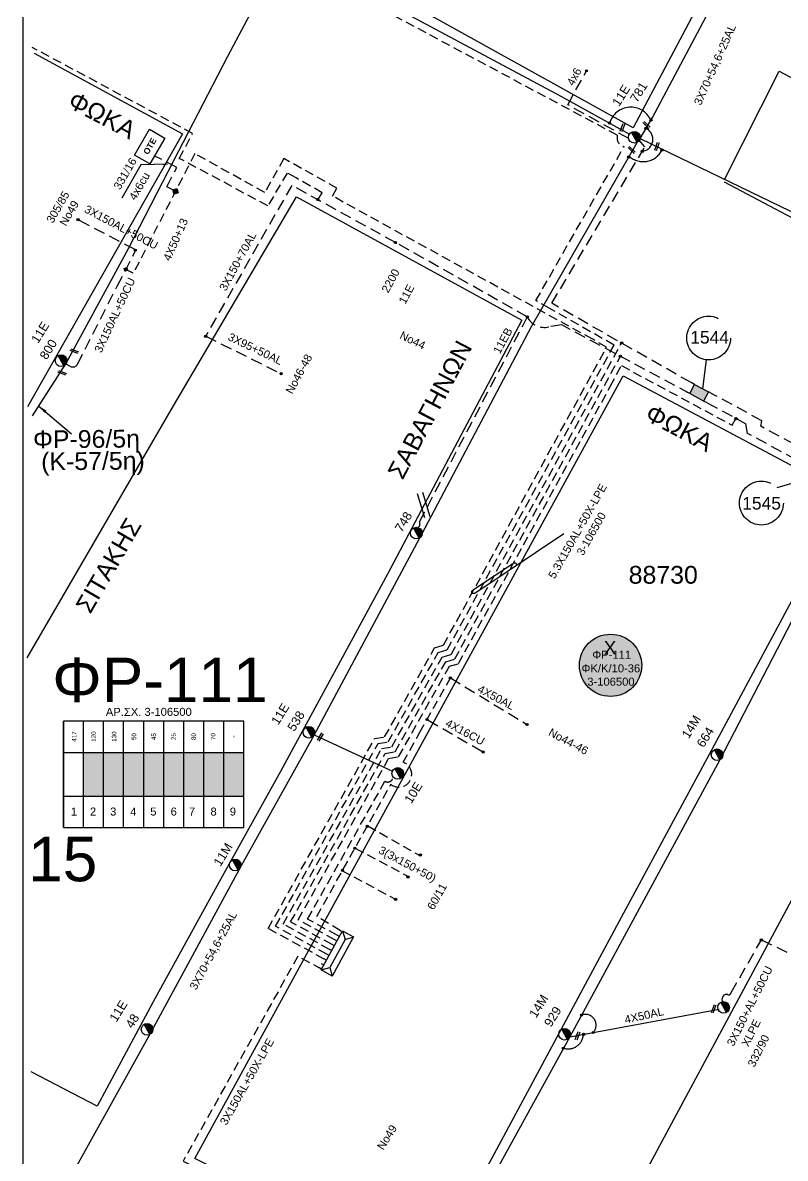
# Model space of a CAD drawing. Header units: millimetres. Extents: x 2101 to 3312, y 775 to 1363.
# Drawn here: x 2111.6 to 2197.3, y 870.9 to 998.6 of the extents above; entities that cross this region are included whole.
import ezdxf
from ezdxf.enums import TextEntityAlignment as Align

# ---------------------------------------------------------------- set-up
doc = ezdxf.new("R2010")
doc.units = ezdxf.units.MM
doc.linetypes.add('DASHED', pattern=[19.05, 12.7, -6.35])
for name, color, linetype in [('Link Box 4 Διευθύνσεων', 7, 'Continuous'), ('Pillar OTE', 7, 'Continuous'), ('Άγνωστα', 7, 'Continuous'), ('Ασφαλειοκιβώτια Χ.Τ 9 αναχωρήσεων', 7, 'Continuous'), ('Γέφυρες Εναέριου Δικτύου', 7, 'Continuous'), ('Γυμνά εναέρια ΧΤ (3Φ)   4x16CU', 7, 'Continuous'), ('Γυμνά εναέρια ΧΤ (3Φ)   4x50AL', 7, 'Continuous'), ('Επιγραφές - Σχήματα', 7, 'Continuous'), ('Καλώδια ΧΤ   3x150+70AL', 7, 'DASHED'), ('Καλώδια ΧΤ   3x150AL+50CU', 7, 'DASHED'), ('Καλώδια ΧΤ   3x150AL+50XLPE', 7, 'DASHED'), ('Καλώδια ΧΤ   3x95+50 AL XLPE', 7, 'DASHED'), ('Καλώδια ΧΤ   4x50CU', 7, 'DASHED'), ('Μηχανική τομή', 7, 'Continuous'), ('Πελάτης μέσης τάσης', 7, 'Continuous'), ('Στύλος ΦΜ', 7, 'Continuous'), ('Στύλος ΦΜ @ 1', 7, 'Continuous'), ('Συνδέσεις', 7, 'Continuous'), ('Τομή', 7, 'Continuous'), ('Υποσταθμός πόλεως', 7, 'Continuous'), ('Υπόβαθρο ΔΕΗ', 7, 'Continuous'), ('Υπόγεια καλώδια Παροχών ΧΤ   4x16AL', 7, 'DASHED'), ('Υπόγεια καλώδια Παροχών ΧΤ   4x6', 7, 'DASHED')]:
    doc.layers.add(name, color=color, linetype=linetype)
doc.styles.add('Annotative', font='arial.ttf')
doc.styles.add('arial', font='arial.ttf')
doc.styles.get("Standard").update_dxf_attribs({"font": 'arial.ttf'})
doc.linetypes.add('SYN_LINE', pattern='A,0.5,-0.0001,["/\\/\\/\\/",Standard,S=0.1,R=0,X=0,Y=-0.05],-0.25', length=0.7501)
doc.dimstyles.new('ISO-25', dxfattribs={"dimtxt": 2.5, "dimasz": 2.5, "dimexe": 1.25, "dimexo": 0.625, "dimtad": 1, "dimtxsty": 'Standard', "dimcen": 2.5, "dimadec": 0, "dimazin": 0, "dimtfac": 1, "dimtmove": 0, "dimatfit": 3, "dimfxl": 1, "dimarcsym": 0})

# ---------------------------------------------------------------- blocks, each defined once
blk = doc.blocks.new('ΥΠΑΡΧΩΝ ΤΣΙΜΕΝΤΕΝΙΟΣ ΣΤΥΛΟΣ')
at = {"layer": 'Στύλος ΦΜ'}
blk.add_hatch(color=7, dxfattribs=at).paths.add_polyline_path([(-1.29, -2.28, 0.574793), (2.62, 0, 0.268822), (1.3, 2.27)])
at = {"layer": 'Στύλος ΦΜ', "color": 7}
blk.add_line((-1.29, -2.28), (1.3, 2.27), dxfattribs=at)
blk.add_circle((0, 0), 2.62, dxfattribs=at)
at = {"layer": 'Στύλος ΦΜ', "flags": 4}
for tag, p in [('ΑΡΙΘΜΟΣ', (-4.68, 8.05)), ('ΤΥΠΟΣ', (-4.91, 3.03))]:
    blk.add_attdef(tag, p, '', height=4, dxfattribs=at)
blk = doc.blocks.new('ΜΗΧΑΝΙΚΗ ΤΟΜΗ')
at = {"layer": 'Μηχανική τομή', "ltscale": 40}
for p, q in [((-1.89, 0.78), (1.89, 0.78)), ((1.89, 0), (-1.89, 0))]:
    blk.add_line(p, q, dxfattribs=at)
blk = doc.blocks.new('_ΣΥΝΔΕΣΗ')
at = {"layer": 'Συνδέσεις', "linetype": 'SYN_LINE', "ltscale": 40}
blk.add_hatch(color=256, dxfattribs=at).paths.add_polyline_path([(0.5, -0.01, 1), (-0.5, -0.01, 1)])
at = {"layer": 'Συνδέσεις'}
blk.add_circle((0, -0.01), 0.5, dxfattribs=at)
blk = doc.blocks.new('ΠΕΛΑΤΗΣ ΜΕΣΗΣ ΤΑΣΗΣ')
at = {"layer": 'Πελάτης μέσης τάσης', "ltscale": 40, "true_color": 0x5db6e9}
blk.add_hatch(color=143, dxfattribs=at).paths.add_polyline_path([(3.5, 0, 1), (-3.5, 0, 1)])
at = {"layer": 'Πελάτης μέσης τάσης', "ltscale": 40}
blk.add_circle((0, 0), 3.5, dxfattribs=at)
at = {"layer": 'Πελάτης μέσης τάσης', "ltscale": 30, "insert": (-0.75, 2.73), "char_height": 1.5, "width": 113.5809, "attachment_point": 1}
blk.add_mtext('X', dxfattribs=at)
at = {"layer": 'Πελάτης μέσης τάσης', "ltscale": 40}
blk.add_attdef('ΑΡΙΘΜΟΣ_001', (-1.34, -1.06), '', height=1.5, dxfattribs=at)
blk = doc.blocks.new('ΥΠΟΣΤΑΘΜΟΣ ΠΟΛΕΩΣ 9 ΑΝΑΧΩΡΗΣΕΩΝ')
at = {"layer": 'Υποσταθμός πόλεως', "ltscale": 40}
for p, q in [((-9.63, -2.82), (-9.63, -4)), ((-7.12, -2.82), (-7.12, -4)), ((-4.84, -2.82), (-4.84, -4)), ((-2.36, -2.82), (-2.36, -4)), ((0.09, -2.82), (0.09, -4)), ((2.55, -2.82), (2.55, -4)), ((5.02, -2.82), (5.02, -4)), ((7.48, -2.82), (7.48, -4)), ((9.61, -2.82), (9.61, -4))]:
    blk.add_line(p, q, dxfattribs=at)
blk.add_lwpolyline([(-10.02, 2.82), (10.02, 2.82), (10.02, -2.82), (-10.02, -2.82)], close=True, dxfattribs=at)
for points in [[(-7.21, 0), (-10.02, 2.82)], [(-10.02, -2.82), (-7.21, 0)], [(-7.21, 0), (7.21, 0)], [(7.21, 0), (10.02, 2.82)], [(10.02, -2.82), (7.21, 0)]]:
    blk.add_lwpolyline(points, dxfattribs=at)
at = {"layer": 'Υποσταθμός πόλεως', "linetype": 'SYN_LINE', "ltscale": 40, "flags": 1}
for tag, p in [('ΜΕΤΑΣΧΗΜΑΤΙΣΜΟΣ', (10.79, 1.71)), ('ΙΣΧΥΣ', (10.77, -1.08)), ('ΑΡΙΘΜΟΣ', (10.89, -3.8))]:
    blk.add_attdef(tag, p, '', height=1.8, dxfattribs=at)
blk = doc.blocks.new('LINK BOX 4 ΑΝΑΧΩΡΗΣΕΩΝ')
at = {"layer": 'Link Box 4 Διευθύνσεων', "ltscale": 40}
blk.add_hatch(color=256, dxfattribs=at).paths.add_polyline_path([(-3.54, 0), (-3.54, -4.67), (3.54, -4.67), (3.54, 0)])
for p, q in [((-3.54, 0), (-5.33, 0)), ((5.33, 0), (3.54, 0)), ((-3.54, -4.67), (-5.33, -4.67)), ((5.33, -4.67), (3.54, -4.67))]:
    blk.add_line(p, q, dxfattribs=at)
blk.add_lwpolyline([(-3.54, -4.67), (-3.54, 0), (3.54, 0), (3.54, -4.67)], close=True, dxfattribs=at)
blk = doc.blocks.new('TSONTA XT1')
at = {"ltscale": 40}
h = blk.add_hatch(color=256, dxfattribs=at)
h.dxf.hatch_style = 1
h.paths.add_polyline_path([(595.96, 2487.66), (597.07, 2488.77), (595.96, 2489.87), (594.85, 2488.77)])
blk.add_lwpolyline([(594.85, 2488.77), (595.96, 2489.87), (597.07, 2488.77), (595.96, 2487.66)], close=True, dxfattribs=at)
blk = doc.blocks.new('ΑΣΦΑΛΕΙΟΚΙΒΩΤΙΟ ΥΠΟΣΤΑΘΜΟΥ 9 ΑΝΑΧΩΡΗΣΕΩΝ')
at = {"layer": 'Ασφαλειοκιβώτια Χ.Τ 9 αναχωρήσεων', "ltscale": 40}
for p, q in [((-23.8, 40.36), (24.02, 40.36)), ((-9.72, 40.36), (-9.72, -40.64)), ((9.94, 40.36), (9.94, -40.64)), ((-23.8, 31.36), (24.02, 31.36)), ((-23.8, 22.36), (24.02, 22.36)), ((-23.8, 13.36), (24.02, 13.36)), ((-23.8, 4.36), (24.02, 4.36)), ((-23.8, -4.64), (24.02, -4.64)), ((-23.8, -13.64), (24.02, -13.64)), ((-23.8, -22.64), (24.02, -22.64)), ((-23.8, -31.64), (24.02, -31.64))]:
    blk.add_line(p, q, dxfattribs=at)
at = {"layer": 'Ασφαλειοκιβώτια Χ.Τ 9 αναχωρήσεων'}
blk.add_lwpolyline([(-23.8, -40.64), (24.02, -40.64), (24.02, 40.36), (-23.8, 40.36)], close=True, dxfattribs=at)
for s, p in [('1', (-18.45, 37.08)), ('2', (-18.45, 28.51)), ('3', (-18.45, 19.44)), ('4', (-18.45, 10.41)), ('5', (-18.45, 1.4)), ('6', (-18.45, -7.73)), ('7', (-18.45, -15.98)), ('8', (-18.45, -25.66)), ('9', (-18.45, -34.36))]:
    blk.add_text(s, height=3.6, rotation=270, dxfattribs=at).set_placement(p)
at = {"layer": 'Ασφαλειοκιβώτια Χ.Τ 9 αναχωρήσεων', "ltscale": 40}
for tag, height, p in [('ΟΝΟΜΑ', 5, (-0.16, 44.31)), ('ΚΕΙΜΕΝΟ 1', 2, (17.06, 35.59)), ('ΚΕΙΜΕΝΟ 2', 2, (17.06, 26.88)), ('ΚΕΙΜΕΝΟ 3', 2, (17.06, 17.69)), ('ΚΕΙΜΕΝΟ 4', 2, (17.06, 8.71)), ('ΚΕΙΜΕΝΟ 5', 2, (17.06, -0.13)), ('ΚΕΙΜΕΝΟ 6', 2, (17.06, -9.05)), ('ΚΕΙΜΕΝΟ 7', 2, (17.06, -18.13)), ('ΚΕΙΜΕΝΟ 8', 2, (17.06, -26.85)), ('ΚΕΙΜΕΝΟ 9', 2, (17.06, -35.99)), ('ΣΧ', 2, (-0.1, -42.64))]:
    blk.add_attdef(tag, text='', height=height, dxfattribs=at).set_placement(p, align=Align.MIDDLE_CENTER)
blk = doc.blocks.new('ΤΟΜΗ')
at = {"layer": 'Τομή', "ltscale": 40}
for p, q in [((-5.68, 0), (5.68, 0)), ((5.68, -2.33), (-5.68, -2.33))]:
    blk.add_line(p, q, dxfattribs=at)
blk = doc.blocks.new('PILLAR ΟΤΕ')
at = {"layer": 'Pillar OTE', "ltscale": 40}
blk.add_lwpolyline([(-3.31, 2.02), (3.39, 2.02), (3.39, -1.99), (-3.31, -1.99)], close=True, dxfattribs=at)
at = {"layer": 'Pillar OTE', "insert": (-1.81, 0.71), "char_height": 1.3575, "width": 109.961, "attachment_point": 1}
blk.add_mtext('{\\fArial|b1|i0|c161|p34;OTE}', dxfattribs=at)

msp = doc.modelspace()

# ---------------------------------------------------------------- hatches: boundary and pattern name
at = {"layer": 'Γέφυρες Εναέριου Δικτύου', "linetype": 'DASHED'}
h = msp.add_hatch(color=62, dxfattribs=at)
h.dxf.hatch_style = 1
h.paths.add_polyline_path([(2134.18, 916.54), (2131.93, 916.54), (2131.93, 911.63), (2134.18, 911.63)])
h = msp.add_hatch(color=173, dxfattribs=at)
h.dxf.hatch_style = 1
h.paths.add_polyline_path([(2136.43, 916.54), (2134.18, 916.54), (2134.18, 911.63), (2136.43, 911.63)])
at = {"layer": 'Επιγραφές - Σχήματα', "linetype": 'DASHED'}
h = msp.add_hatch(color=151, dxfattribs=at)
h.dxf.hatch_style = 1
h.paths.add_polyline_path([(2120.68, 916.54), (2118.43, 916.54), (2118.43, 911.63), (2120.68, 911.63)])
h = msp.add_hatch(color=30, dxfattribs=at)
h.dxf.hatch_style = 1
h.paths.add_polyline_path([(2122.93, 916.54), (2120.68, 916.54), (2120.68, 911.63), (2122.93, 911.63)])
h = msp.add_hatch(color=133, dxfattribs=at)
h.dxf.hatch_style = 1
h.paths.add_polyline_path([(2125.18, 916.54), (2122.93, 916.54), (2122.93, 911.63), (2125.18, 911.63)])
h = msp.add_hatch(color=27, dxfattribs=at)
h.dxf.hatch_style = 1
h.paths.add_polyline_path([(2127.43, 916.54), (2125.18, 916.54), (2125.18, 911.63), (2127.43, 911.63)])
h = msp.add_hatch(color=1, dxfattribs=at)
h.dxf.hatch_style = 1
h.paths.add_polyline_path([(2129.68, 916.54), (2127.43, 916.54), (2127.43, 911.63), (2129.68, 911.63)])
h = msp.add_hatch(color=2, dxfattribs=at)
h.dxf.hatch_style = 1
h.paths.add_polyline_path([(2131.93, 916.54), (2129.68, 916.54), (2129.68, 911.63), (2131.93, 911.63)])

# ---------------------------------------------------------------- linework, layer by layer
at = {"layer": 'Άγνωστα', "color": 1, "ltscale": 40}
msp.add_lwpolyline([(2140.11, 1007.46), (2172.07, 990.34), (2179.76, 986.06)], dxfattribs=at)
at = {"layer": 'Άγνωστα', "color": 1, "linetype": 'SYN_LINE', "ltscale": 10}
msp.add_lwpolyline([(2180.96, 985.58), (2182.36, 987.95), (2189.97, 1002.28), (2192.38, 1006.74)], dxfattribs=at)
at = {"layer": 'Άγνωστα', "color": 62, "linetype": 'SYN_LINE', "ltscale": 10}
for points in [[(2115.24, 865.68), (2125.87, 884.82), (2136.21, 903.88), (2144.32, 918.48), (2156.47, 941.17), (2168.76, 964.42), (2180.63, 985.14)], [(2144.33, 918.5), (2153.13, 914.44)]]:
    msp.add_lwpolyline(points, dxfattribs=at)
at = {"layer": 'Άγνωστα', "color": 62, "ltscale": 40}
msp.add_lwpolyline([(2180.96, 985.58), (2230.27, 961.75)], dxfattribs=at)
at = {"layer": 'Άγνωστα', "color": 27}
msp.add_lwpolyline([(2205.5, 945.81), (2189.93, 915.7), (2173.05, 884.54), (2152.41, 846.95)], dxfattribs=at)
at = {"layer": 'Γέφυρες Εναέριου Δικτύου', "linetype": 'DASHED'}
for centre, radius, start, end in [((2179.91, 986.61), 2.48, 24.3359, 163.876), ((2181.03, 985.48), 1.37, 277.5837, 63.8829), ((2181.32, 985.33), 2.36, 227.9482, 335.9707), ((2174.81, 885.87), 1.21, 316.4063, 110.9459), ((2172.87, 884.94), 1.74, 252.6774, 356.5573)]:
    msp.add_arc(centre, radius, start, end, dxfattribs=at)
at = {"layer": 'Γυμνά εναέρια ΧΤ (3Φ)   4x50AL', "color": 27, "ltscale": 40}
msp.add_lwpolyline([(2173.05, 884.54), (2189.85, 887.67)], dxfattribs=at)
at = {"layer": 'Επιγραφές - Σχήματα', "linetype": 'Continuous'}
for p, q in [((2188.38, 960.68), (2187.98, 957.43)), ((2196.36, 946.31), (2201.57, 947.81))]:
    msp.add_line(p, q, dxfattribs=at)
at = {"layer": 'Επιγραφές - Σχήματα'}
msp.add_lwpolyline([(2111.59, 791.84), (3200.39, 791.84), (3200.39, 1344.14), (2111.59, 1344.14)], close=True, dxfattribs=at)
at = {"layer": 'Επιγραφές - Σχήματα', "ltscale": 40}
msp.add_lwpolyline([(2172.39, 941.13), (2162.84, 934.71), (2162.43, 934.43), (2162.36, 934.4), (2162.3, 934.39), (2162.23, 934.39), (2162.16, 934.4), (2162.12, 934.42), (2162.07, 934.46), (2162.04, 934.54), (2162.05, 934.66), (2162.11, 934.75), (2162.2, 934.82), (2162.59, 935.08), (2166.79, 937.84), (2166.85, 937.85), (2166.9, 937.86), (2166.95, 937.85), (2167, 937.83), (2167.04, 937.79), (2167.05, 937.73), (2167.06, 937.66), (2167.05, 937.59), (2167.01, 937.51)], dxfattribs=at)
at = {"layer": 'Επιγραφές - Σχήματα', "linetype": 'DASHED'}
for centre, radius in [((2188.67, 963.13), 2.46), ((2194.59, 944.58), 2.47)]:
    msp.add_circle(centre, radius, dxfattribs=at)
at = {"layer": 'Καλώδια ΧΤ   3x150+70AL', "color": 2, "ltscale": 0.1}
msp.add_line((2168.27, 965.52), (2153.47, 973.88), dxfattribs=at)
for points in [[(2153.6, 973.71, 0.122953), (2153.47, 973.88), (2141.82, 980.3), (2132.15, 963.34)], [(2155.51, 941.78, 0.712928), (2156.17, 942.48), (2167.85, 964.66), (2168.33, 965.63)]]:
    msp.add_lwpolyline(points, format="xyb", dxfattribs=at)
at = {"layer": 'Καλώδια ΧΤ   3x150AL+50CU', "color": 27, "ltscale": 0.1}
msp.add_line((2188.49, 955.83), (2192.86, 953.5), dxfattribs=at)
at = {"layer": 'Καλώδια ΧΤ   3x150AL+50CU', "color": 30, "linetype": 'Continuous', "ltscale": 0.1}
msp.add_lwpolyline([(2112.67, 954.38), (2116.45, 960.23), (2123.46, 973.22), (2128.58, 983.11), (2134.64, 994.82), (2140.31, 1005.51), (2140.98, 1007.69), (2140.98, 1007.69)], dxfattribs=at)
at = {"layer": 'Καλώδια ΧΤ   3x150AL+50CU', "color": 1, "ltscale": 0.1}
msp.add_lwpolyline([(2186.69, 958.12), (2171.04, 967.04), (2181.5, 984.62), (2180.87, 985.37)], dxfattribs=at)
at = {"layer": 'Καλώδια ΧΤ   3x150AL+50CU', "color": 30, "ltscale": 0.1}
msp.add_lwpolyline([(2124.15, 973.11), (2117.9, 976.38)], dxfattribs=at)
for points in [[(2116.45, 960.23), (2116.92, 959.96, 0.408957), (2117.74, 960.17), (2122.21, 968.96), (2124.23, 972.89)], [(2247.89, 894.28), (2255.6, 890.08), (2269.77, 916.84, 0.428507), (2263.43, 921.15, -0.460675), (2262.36, 921.15), (2252.46, 926.48), (2252.5, 926.64, 0.445841), (2246, 930.39, -0.44101), (2245.67, 930.39), (2238.17, 934.63), (2238.12, 934.88, 0.468102), (2232.29, 938), (2222.59, 943.58), (2222.34, 943.9, 0.437344), (2215.21, 942.4), (2215.21, 942.4), (2200.39, 950.93), (2199.95, 950.3), (2194.53, 953.22), (2194.65, 953.84), (2189.04, 956.86), (2189.04, 956.86)]]:
    msp.add_lwpolyline(points, format="xyb", dxfattribs=at)
at = {"layer": 'Καλώδια ΧΤ   3x150AL+50CU', "color": 2, "ltscale": 0.1}
msp.add_lwpolyline([(2186.54, 956.88), (2172.17, 964.61), (2170.71, 964.39, -0.348798), (2168.27, 965.52)], format="xyb", dxfattribs=at)
at = {"layer": 'Καλώδια ΧΤ   3x150AL+50CU', "color": 27, "ltscale": 0.1}
msp.add_lwpolyline([(2200.2, 948.55), (2193.04, 952.4), (2192.86, 953.5)], dxfattribs=at)
at = {"layer": 'Καλώδια ΧΤ   3x150AL+50CU', "color": 27, "linetype": 'DASHED', "ltscale": 0.1}
msp.add_lwpolyline([(2190.22, 888.5), (2190.2, 888.84, -0.516716), (2190.81, 889.3, 0.451933), (2191.21, 889.55), (2194.59, 895.45), (2202.44, 891.73)], format="xyb", dxfattribs=at)
at = {"layer": 'Καλώδια ΧΤ   3x150AL+50XLPE', "color": 133, "linetype": 'DASHED', "ltscale": 0.08}
msp.add_lwpolyline([(2145.77, 893.85), (2140.01, 897), (2151.52, 917.53), (2152.65, 917.72), (2158.29, 927.78), (2159.29, 928.08), (2178.04, 962.34), (2170.75, 966.49), (2169.25, 967.35), (2179.16, 984.65, -0.412159), (2178.4, 985.94), (2149.8, 1001.26), (2153.57, 1008.31), (2143.87, 1013.3), (2143.34, 1013.56), (2141.17, 1009.13, 0.559279), (2140.42, 1008.68)], format="xyb", dxfattribs=at)
at = {"layer": 'Καλώδια ΧΤ   3x150AL+50XLPE', "color": 2, "linetype": 'DASHED', "ltscale": 0.08}
for points in [[(2144.75, 978.69), (2145.25, 979.48), (2142.3, 981.13), (2141.29, 981.69), (2139.13, 978), (2129.18, 983.34), (2130.68, 986.13), (2112.64, 995.82)], [(2146.36, 894.93), (2141.69, 897.48), (2152.31, 916.41), (2153.44, 916.61), (2159.12, 926.74), (2160.13, 927.05), (2178.75, 961.08)]]:
    msp.add_lwpolyline(points, dxfattribs=at)
at = {"layer": 'Καλώδια ΧΤ   3x150AL+50XLPE', "color": 30, "linetype": 'DASHED', "ltscale": 0.08}
msp.add_lwpolyline([(2145.47, 893.3), (2139.17, 896.75), (2151.13, 918.09), (2152.26, 918.28), (2157.87, 928.3), (2158.87, 928.6), (2177.2, 962.1), (2175.64, 962.99), (2146.41, 979.09), (2146.9, 979.99), (2140.92, 983.32), (2138.78, 979.49), (2130.93, 983.87), (2124.01, 970.42), (2123.18, 970.85)], dxfattribs=at)
at = {"layer": 'Καλώδια ΧΤ   3x150AL+50XLPE', "color": 1, "linetype": 'DASHED', "ltscale": 0.08}
msp.add_lwpolyline([(2146.07, 894.39), (2140.86, 897.24), (2151.92, 916.97), (2153.05, 917.16), (2158.71, 927.26), (2159.72, 927.56), (2178.88, 962.58)], dxfattribs=at)
at = {"layer": 'Καλώδια ΧΤ   3x150AL+50XLPE', "color": 27, "linetype": 'DASHED', "ltscale": 0.08}
msp.add_lwpolyline([(2146.66, 895.47), (2142.54, 897.72), (2152.7, 915.85), (2153.83, 916.05), (2159.53, 926.22), (2160.55, 926.53), (2177.61, 957.69), (2178.86, 960.03), (2191.32, 953.32), (2191.73, 954.09)], dxfattribs=at)
at = {"layer": 'Καλώδια ΧΤ   3x150AL+50XLPE', "color": 173, "linetype": 'DASHED', "ltscale": 0.08}
msp.add_lwpolyline([(2147.26, 896.5), (2144.63, 898.1), (2144.63, 898.1), (2152.95, 912.95, 1.184572), (2154.34, 915.43), (2156.22, 918.8), (2159.65, 924.91)], format="xyb", dxfattribs=at)
at = {"layer": 'Καλώδια ΧΤ   3x150AL+50XLPE', "color": 62, "linetype": 'DASHED', "ltscale": 0.08}
msp.add_lwpolyline([(2146.93, 895.97), (2143.6, 897.79), (2152.29, 913.29, 0.541715), (2153.22, 913.76)], format="xyb", dxfattribs=at)
at = {"layer": 'Καλώδια ΧΤ   3x150AL+50XLPE', "color": 173, "linetype": 'DASHED', "ltscale": 0.08}
for points in [[(2150.37, 908.28), (2156.2, 904.93)], [(2148.95, 905.78), (2154.99, 902.54)], [(2147.46, 903.26), (2153.49, 900.02)]]:
    msp.add_lwpolyline(points, dxfattribs=at)
at = {"layer": 'Καλώδια ΧΤ   3x150AL+50XLPE', "color": 151, "linetype": 'DASHED', "ltscale": 0.08}
msp.add_lwpolyline([(2145.18, 892.16), (2142.51, 893.62), (2129.61, 870.57), (2145.02, 862.93, 0.263191), (2148.29, 861.03)], format="xyb", dxfattribs=at)
at = {"layer": 'Καλώδια ΧΤ   3x95+50 AL XLPE', "color": 2, "ltscale": 0.1}
msp.add_lwpolyline([(2132.15, 963.34), (2140.63, 959.12)], dxfattribs=at)
at = {"layer": 'Καλώδια ΧΤ   4x50CU', "color": 173, "linetype": 'DASHED', "ltscale": 0.1}
msp.add_lwpolyline([(2159.65, 924.91), (2168.26, 919.68)], dxfattribs=at)
at = {"layer": 'Υπόβαθρο ΔΕΗ'}
for points in [[(2201.1, 1097.45), (2230.18, 1081.16), (2180.18, 986.76), (2151.67, 1002.62), (2170.9, 1038.56), (2181.61, 1061.44), (2191.81, 1079.84), (2201.1, 1097.45)], [(2112.86, 995.15), (2129.56, 986.09), (2112.12, 955.38)], [(2190.46, 980.96), (2196.6, 993.14), (2225.13, 978.02), (2218.62, 965.74), (2190.46, 980.66)], [(2124.85, 982.6), (2122.73, 978.86)], [(2112.08, 927.19), (2128.54, 955.52), (2142.34, 979.01), (2167.69, 965.16), (2152.59, 936.58), (2140.56, 914.39), (2133.83, 902.23), (2126.46, 888.89), (2119.96, 876.77), (2112.54, 880.61)], [(2179.07, 958.87), (2204.34, 945.41), (2188.98, 916.79), (2178.82, 897.98), (2157.25, 857.81), (2130.92, 870.88), (2179.07, 958.87)], [(2171.53, 850.66), (2187.06, 842.03), (2214.91, 827.83), (2238.48, 871.92), (2249.13, 891.44), (2263.21, 917.68), (2219.8, 940.6), (2171.53, 850.66)]]:
    msp.add_lwpolyline(points, dxfattribs=at)
at = {"layer": 'Υπόγεια καλώδια Παροχών ΧΤ   4x16AL', "color": 173, "linetype": 'DASHED', "ltscale": 0.1}
msp.add_lwpolyline([(2157.15, 920.18), (2163.33, 916.59)], dxfattribs=at)
at = {"layer": 'Υπόγεια καλώδια Παροχών ΧΤ   4x6', "color": 1, "ltscale": 0.1}
msp.add_lwpolyline([(2179.68, 985.57), (2172.83, 989.37), (2174.94, 993.18)], dxfattribs=at)
at = {"layer": 'Υπόγεια καλώδια Παροχών ΧΤ   4x6', "color": 30, "linetype": 'DASHED', "ltscale": 0.1}
msp.add_lwpolyline([(2129.06, 979.47), (2128.45, 979.79), (2127.78, 980.13), (2128.9, 982.32), (2126.43, 983.6)], dxfattribs=at)

# ---------------------------------------------------------------- block references
at = {"layer": 'Link Box 4 Διευθύνσεων', "xscale": 0.25, "yscale": 0.25, "zscale": 0.25, "rotation": 331.7242679482648}
msp.add_blockref('LINK BOX 4 ΑΝΑΧΩΡΗΣΕΩΝ', (2187.87, 957.49), dxfattribs=at)
at = {"layer": 'Pillar OTE', "xscale": 0.5, "yscale": 0.5, "zscale": 0.5, "rotation": 59.99999999999999}
msp.add_blockref('PILLAR ΟΤΕ', (2125.85, 984.64), dxfattribs=at)
at = {"layer": 'Ασφαλειοκιβώτια Χ.Τ 9 αναχωρήσεων'}
ref = msp.add_blockref('ΑΣΦΑΛΕΙΟΚΙΒΩΤΙΟ ΥΠΟΣΤΑΘΜΟΥ 9 ΑΝΑΧΩΡΗΣΕΩΝ', (2126.27, 914.05), dxfattribs=dict(at, xscale=0.25, yscale=0.25, zscale=0.25, rotation=90))
ref.add_attrib('ΚΕΙΜΕΝΟ 2', '120', dxfattribs={"ltscale": 40, "height": 0.5, "rotation": 90}).set_placement((2119.55, 918.32), align=Align.MIDDLE_CENTER)
ref.add_attrib('ΚΕΙΜΕΝΟ 1', '417', dxfattribs={"ltscale": 40, "height": 0.5, "rotation": 90}).set_placement((2117.37, 918.32), align=Align.MIDDLE_CENTER)
ref.add_attrib('ΚΕΙΜΕΝΟ 3', '130', dxfattribs={"ltscale": 40, "height": 0.5, "rotation": 90}).set_placement((2121.85, 918.32), align=Align.MIDDLE_CENTER)
ref.add_attrib('ΚΕΙΜΕΝΟ 4', '50', dxfattribs={"ltscale": 40, "height": 0.5, "rotation": 90}).set_placement((2124.09, 918.32), align=Align.MIDDLE_CENTER)
ref.add_attrib('ΚΕΙΜΕΝΟ 5', '45', dxfattribs={"ltscale": 40, "height": 0.5, "rotation": 90}).set_placement((2126.3, 918.32), align=Align.MIDDLE_CENTER)
ref.add_attrib('ΚΕΙΜΕΝΟ 6', '25', dxfattribs={"ltscale": 40, "height": 0.5, "rotation": 90}).set_placement((2128.53, 918.32), align=Align.MIDDLE_CENTER)
ref.add_attrib('ΚΕΙΜΕΝΟ 7', '80', dxfattribs={"ltscale": 40, "height": 0.5, "rotation": 90}).set_placement((2130.8, 918.32), align=Align.MIDDLE_CENTER)
ref.add_attrib('ΚΕΙΜΕΝΟ 8', '70', dxfattribs={"ltscale": 40, "height": 0.5, "rotation": 90}).set_placement((2132.98, 918.32), align=Align.MIDDLE_CENTER)
ref.add_attrib('ΚΕΙΜΕΝΟ 9', '-', dxfattribs={"ltscale": 40, "height": 0.5, "rotation": 90}).set_placement((2135.27, 918.32), align=Align.MIDDLE_CENTER)
at = {"layer": 'Μηχανική τομή'}
for p, xscale, yscale, zscale, rotation in [((2178.89, 986.83), 0.2499999999999999, 0.2499999999999999, 0.2499999999999999, 250.5459747703816), ((2181.62, 987.03), 0.2499999999999999, 0.2499999999999999, 0.2499999999999999, 316.2436809657465), ((2179.95, 984.22), 0.2499999999999999, 0.2499999999999999, 0.2499999999999999, 316.2436809657465), ((2182.76, 984.7), 0.2499999999999999, 0.2499999999999999, 0.2499999999999999, 250.5459747703816), ((2117.42, 961.74), 0.2499999999999999, 0.2499999999999999, 0.2499999999999999, 158.7802790011925), ((2116.05, 959.31), 0.2499999999999999, 0.2499999999999999, 0.2499999999999999, 158.7802790011925), ((2144.95, 918.32), 0.2499999999999999, 0.2499999999999999, 0.2499999999999999, 238.2655997310611), ((2189.14, 887.74), 0.249999999999929, 0.249999999999929, 0.249999999999929, 248.7802790012339), ((2173.83, 884.71), 0.249999999999929, 0.249999999999929, 0.249999999999929, 248.7802790012339)]:
    msp.add_blockref('ΜΗΧΑΝΙΚΗ ΤΟΜΗ', p, dxfattribs=dict(at, xscale=xscale, yscale=yscale, zscale=zscale, rotation=rotation))
at = {"layer": 'Πελάτης μέσης τάσης'}
ref = msp.add_blockref('ΠΕΛΑΤΗΣ ΜΕΣΗΣ ΤΑΣΗΣ', (2177.64, 926.33), dxfattribs=at)
ref.add_attrib('ΑΡΙΘΜΟΣ_001', 'ΦΡ-111', (2175.59, 927.07), dxfattribs={"ltscale": 40, "height": 0.9})
ref.add_attrib('ΑΡΙΘΜΟΣ_002', 'ΦΚ/Κ/10-36', (2174.38, 925.54), dxfattribs={"ltscale": 40, "height": 0.9})
ref.add_attrib('ΑΡΙΘΜΟΣ_003', '3-106500', (2175.03, 924.04), dxfattribs={"ltscale": 40, "height": 0.9})
at = {"layer": 'Στύλος ΦΜ @ 1', "ltscale": 40}
ref = msp.add_blockref('ΥΠΑΡΧΩΝ ΤΣΙΜΕΝΤΕΝΙΟΣ ΣΤΥΛΟΣ', (2180.32, 985.71), dxfattribs=dict(at, xscale=0.25, yscale=0.25, zscale=0.25, rotation=58.1915162669984))
ref.add_attrib('ΤΥΠΟΣ', '781', (2180.62, 989.54), dxfattribs={"layer": 'Στύλος ΦΜ', "height": 1, "rotation": 58.1915, "flags": 4})
ref.add_attrib('ΑΡΙΘΜΟΣ', '11E', (2178.6, 989.09), dxfattribs={"layer": 'Στύλος ΦΜ', "height": 1, "rotation": 58.1915, "flags": 4})
ref = msp.add_blockref('ΥΠΑΡΧΩΝ ΤΣΙΜΕΝΤΕΝΙΟΣ ΣΤΥΛΟΣ', (2115.9, 960.59), dxfattribs=dict(at, xscale=0.25, yscale=0.25, zscale=0.25, rotation=58.1915162669984))
ref.add_attrib('ΤΥΠΟΣ', '800', (2114.27, 960.61), dxfattribs={"layer": 'Στύλος ΦΜ', "height": 1, "rotation": 58.1915, "flags": 4})
ref.add_attrib('ΑΡΙΘΜΟΣ', '11E', (2113.31, 962.45), dxfattribs={"layer": 'Στύλος ΦΜ', "height": 1, "rotation": 58.1915, "flags": 4})
ref = msp.add_blockref('ΥΠΑΡΧΩΝ ΤΣΙΜΕΝΤΕΝΙΟΣ ΣΤΥΛΟΣ', (2155.82, 941.2), dxfattribs=dict(at, xscale=0.25, yscale=0.25, zscale=0.25, rotation=58.1915162669984))
ref.add_attrib('ΤΥΠΟΣ', '748', (2154.18, 941.22), dxfattribs={"layer": 'Στύλος ΦΜ', "height": 1, "rotation": 58.1915, "flags": 4})
ref = msp.add_blockref('ΥΠΑΡΧΩΝ ΤΣΙΜΕΝΤΕΝΙΟΣ ΣΤΥΛΟΣ', (2143.75, 918.8), dxfattribs=dict(at, xscale=0.25, yscale=0.25, zscale=0.25, rotation=58.1915162669984))
ref.add_attrib('ΤΥΠΟΣ', '538', (2142.11, 918.82), dxfattribs={"layer": 'Στύλος ΦΜ', "height": 1, "rotation": 58.1915, "flags": 4})
ref.add_attrib('ΑΡΙΘΜΟΣ', '11E', (2140.29, 919.54), dxfattribs={"layer": 'Στύλος ΦΜ', "height": 1, "rotation": 58.1915, "flags": 4})
ref = msp.add_blockref('ΥΠΑΡΧΩΝ ΤΣΙΜΕΝΤΕΝΙΟΣ ΣΤΥΛΟΣ', (2189.62, 916.27), dxfattribs=dict(at, xscale=0.25, yscale=0.25, zscale=0.25, rotation=58.1915162669984))
ref.add_attrib('ΤΥΠΟΣ', '664', (2188.1, 917), dxfattribs={"layer": 'Στύλος ΦΜ', "height": 1, "rotation": 58.1915, "flags": 4})
ref.add_attrib('ΑΡΙΘΜΟΣ', '14M', (2186.42, 918.01), dxfattribs={"layer": 'Στύλος ΦΜ', "height": 1, "rotation": 58.1915, "flags": 4})
ref = msp.add_blockref('ΥΠΑΡΧΩΝ ΤΣΙΜΕΝΤΕΝΙΟΣ ΣΤΥΛΟΣ', (2153.73, 914.17), dxfattribs=dict(at, xscale=0.25, yscale=0.25, zscale=0.25, rotation=58.1915162669984))
ref.add_attrib('ΑΡΙΘΜΟΣ', '10E', (2155.25, 910.7), dxfattribs={"layer": 'Στύλος ΦΜ', "height": 1, "rotation": 58.1915, "flags": 4})
ref = msp.add_blockref('ΥΠΑΡΧΩΝ ΤΣΙΜΕΝΤΕΝΙΟΣ ΣΤΥΛΟΣ', (2135.47, 903.88), dxfattribs=dict(at, xscale=0.25, yscale=0.25, zscale=0.25, rotation=58.1915162669984))
ref.add_attrib('ΑΡΙΘΜΟΣ', '11M', (2133.8, 903.64), dxfattribs={"layer": 'Στύλος ΦΜ', "height": 1, "rotation": 58.1915, "flags": 4})
ref = msp.add_blockref('ΥΠΑΡΧΩΝ ΤΣΙΜΕΝΤΕΝΙΟΣ ΣΤΥΛΟΣ', (2172.47, 884.85), dxfattribs=dict(at, xscale=0.25, yscale=0.25, zscale=0.25, rotation=58.1915162669984))
ref.add_attrib('ΤΥΠΟΣ', '929', (2170.95, 885.58), dxfattribs={"layer": 'Στύλος ΦΜ', "height": 1, "rotation": 58.1915, "flags": 4})
ref.add_attrib('ΑΡΙΘΜΟΣ', '14M', (2169.27, 886.59), dxfattribs={"layer": 'Στύλος ΦΜ', "height": 1, "rotation": 58.1915, "flags": 4})
at = {"layer": 'Στύλος ΦΜ @ 1', "ltscale": 40, "xscale": 0.25, "yscale": 0.25, "zscale": 0.25, "rotation": 58.1915162669984}
msp.add_blockref('ΥΠΑΡΧΩΝ ΤΣΙΜΕΝΤΕΝΙΟΣ ΣΤΥΛΟΣ', (2190.35, 887.86), dxfattribs=at)
at = {"layer": 'Στύλος ΦΜ @ 1', "ltscale": 40}
ref = msp.add_blockref('ΥΠΑΡΧΩΝ ΤΣΙΜΕΝΤΕΝΙΟΣ ΣΤΥΛΟΣ', (2125.56, 885.4), dxfattribs=dict(at, xscale=0.25, yscale=0.25, zscale=0.25, rotation=58.1915162669984))
ref.add_attrib('ΤΥΠΟΣ', '48', (2123.92, 885.42), dxfattribs={"layer": 'Στύλος ΦΜ', "height": 1, "rotation": 58.1915, "flags": 4})
ref.add_attrib('ΑΡΙΘΜΟΣ', '11E', (2122.11, 886.14), dxfattribs={"layer": 'Στύλος ΦΜ', "height": 1, "rotation": 58.1915, "flags": 4})
at = {"layer": 'Συνδέσεις', "xscale": 0.25, "yscale": 0.25, "zscale": 0.25}
for p in [(2174.94, 993.18), (2177.53, 987.31), (2182.18, 987.64), (2181.63, 986.72), (2179.69, 983.5), (2181.21, 984.13), (2183.43, 984.29), (2144.75, 978.69), (2117.79, 976.44), (2124.23, 973.02), (2153.47, 973.88), (2168.28, 965.52), (2132.15, 963.34), (2178.88, 962.58), (2178.75, 961.08), (2140.63, 959.12), (2191.75, 954.08), (2159.65, 924.91), (2157.03, 920.24), (2168.26, 919.68), (2163.33, 916.59), (2150.3, 908.24), (2148.91, 905.77), (2156.28, 905.01), (2147.52, 903.27), (2154.89, 902.53), (2153.49, 900.03), (2194.59, 895.45), (2174.38, 887), (2174.61, 884.84), (2175.69, 885.04), (2172.35, 883.28)]:
    msp.add_blockref('_ΣΥΝΔΕΣΗ', p, dxfattribs=at)
at = {"layer": 'Συνδέσεις'}
for p, xscale, yscale, zscale, rotation in [((2725.41, 466.47), 0.3075184835441075, 0.3075184835441075, 0.3075184835441075, 62.76883037272147), ((1793.63, 579.24), 0.2, 0.2, 0.2, 333.3855090548251)]:
    msp.add_blockref('TSONTA XT1', p, dxfattribs=dict(at, xscale=xscale, yscale=yscale, zscale=zscale, rotation=rotation))
at = {"layer": 'Τομή', "xscale": 0.2499999999999998, "yscale": 0.2499999999999998, "zscale": 0.2499999999999998, "rotation": 286.8752876123157}
msp.add_blockref('ΤΟΜΗ', (2156.92, 944.44), dxfattribs=at)
at = {"layer": 'Υποσταθμός πόλεως', "xscale": 0.25, "yscale": 0.25, "zscale": 0.25, "rotation": 241.3150781902527}
msp.add_blockref('ΥΠΟΣΤΑΘΜΟΣ ΠΟΛΕΩΣ 9 ΑΝΑΧΩΡΗΣΕΩΝ', (2146.95, 893.93), dxfattribs=at)

# ---------------------------------------------------------------- texts
at = {"color": 1, "insert": (2152.5, 948.02), "char_height": 2, "attachment_point": 1, "rotation": 62.3078, "style": 'Annotative'}
msp.add_mtext_dynamic_manual_height_columns('{\\C256;ΣΑΒΑΓΗΝΩΝ}', width=31.6913, gutter_width=12.5, heights=[0], dxfattribs=at)
at = {"layer": 'Άγνωστα', "ltscale": 40, "char_height": 0.9, "width": 69.1904, "attachment_point": 1, "style": 'arial'}
for s, insert, rotation in [('3X70+54,6+25AL', (2186.97, 989.59), 66.0261), ('305/85', (2114.19, 976.42), 60), ('No49', (2115.67, 976.1), 60), ('4X50+13', (2127.32, 972.08), 66.0261), ('2200', (2151.86, 968.56), 61.5543), ('11E', (2153.78, 967.3), 61.5543), ('11EB', (2164.41, 961.7), 61.5543), ('No44', (2154.25, 963.93), 334.2843), ('No46-48', (2141.08, 957.19), 61.5543), ('No44-46', (2171, 919.3), 331.8328), ('60/11', (2156.98, 899.18), 60.8475), ('3X70+54,6+25AL', (2130.28, 890.17), 61.6094), ('332/90', (2193, 881.47), 63.2659), ('No49', (2151.34, 872.23), 57.848)]:
    msp.add_mtext(s, dxfattribs=dict(at, insert=insert, rotation=rotation))
at = {"layer": 'Άγνωστα', "ltscale": 40, "char_height": 0.9, "attachment_point": 1, "rotation": 60, "style": 'arial'}
for s, insert in [('331/16', (2121.74, 980.18)), ('4x6cu', (2123.47, 978.99))]:
    msp.add_mtext_dynamic_manual_height_columns(s, width=1.8, gutter_width=12.5, heights=[0.118], dxfattribs=dict(at, insert=insert))
at = {"layer": 'Γυμνά εναέρια ΧΤ (3Φ)   4x16CU', "ltscale": 40, "insert": (2159.42, 920.34), "char_height": 0.9, "width": 69.1904, "attachment_point": 1, "rotation": 331.8328, "style": 'arial'}
msp.add_mtext('4X16CU', dxfattribs=at)
at = {"layer": 'Γυμνά εναέρια ΧΤ (3Φ)   4x50AL', "ltscale": 40, "char_height": 0.9, "attachment_point": 1, "style": 'arial'}
for s, insert, width, rotation in [('4X50AL', (2163.03, 924.18), 69.1904, 331.8328), ('3(3x150+50)', (2151.91, 906.06), 69.1904, 331.8328), ('4X50AL', (2179.13, 886.91), 4.98, 12.6492)]:
    msp.add_mtext(s, dxfattribs=dict(at, insert=insert, width=width, rotation=rotation))
at = {"layer": 'Επιγραφές - Σχήματα', "ltscale": 40, "char_height": 2, "width": 28.8889, "attachment_point": 1, "style": 'arial'}
for s, insert, rotation in [('ΦΩΚΑ ', (2117.42, 990.97), 332.0704), ('ΦΩΚΑ ', (2182.28, 955.79), 332.0704), ('ΦΡ-96/5η', (2112.74, 952.73), 0.4851), ('(Κ-57/5η)', (2113.65, 950.26), 0.4851), ('ΣITAKHΣ', (2117.44, 933.02), 60)]:
    msp.add_mtext(s, dxfattribs=dict(at, insert=insert, rotation=rotation))
at = {"layer": 'Επιγραφές - Σχήματα', "linetype": 'DASHED', "char_height": 0.9, "attachment_point": 1, "rotation": 60.4809, "style": 'Annotative'}
for s, width, insert in [('5.3X150AL+50X-LPE\\P           3-106500', 39.1832, (2170.58, 936.43)), ('3X150AL+50X-LPE', 12.2258, (2133.69, 874.97))]:
    msp.add_mtext_dynamic_manual_height_columns(s, width=width, gutter_width=12.5, heights=[0], dxfattribs=dict(at, insert=insert))
at = {"layer": 'Επιγραφές - Σχήματα', "insert": (2179.68, 937.51), "char_height": 2, "width": 8.5591, "attachment_point": 1}
msp.add_mtext('88730', dxfattribs=at)
at = {"layer": 'Επιγραφές - Σχήματα', "ltscale": 40, "char_height": 5, "width": 13.6107, "attachment_point": 1, "style": 'arial'}
for s, insert in [('ΦP-111', (2114.9, 927.19)), ('15', (2112.2, 907.05))]:
    msp.add_mtext(s, dxfattribs=dict(at, insert=insert))
at = {"layer": 'Επιγραφές - Σχήματα', "linetype": 'DASHED', "insert": (2120.93, 921.55), "char_height": 0.9, "attachment_point": 1, "style": 'Annotative'}
msp.add_mtext_dynamic_manual_height_columns('ΑΡ.ΣΧ. 3-106500', width=12.1394, gutter_width=12.5, heights=[0], dxfattribs=at)
at = {"layer": 'Καλώδια ΧΤ   3x150+70AL', "ltscale": 40, "insert": (2133.62, 968.77), "char_height": 0.9, "width": 69.1904, "attachment_point": 1, "rotation": 61.5543, "style": 'arial'}
msp.add_mtext('3X150+70AL', dxfattribs=at)
at = {"layer": 'Καλώδια ΧΤ   3x150AL+50CU', "ltscale": 40, "char_height": 0.9, "width": 69.1904, "attachment_point": 1, "style": 'arial'}
for s, insert, rotation in [('3X150AL+50CU', (2118.85, 978.13), 332), ('3X150AL+50CU', (2119.6, 961.77), 64.9769), ('3X150+AL+50CU\\P  XLPE', (2190.66, 883.82), 63.2659)]:
    msp.add_mtext(s, dxfattribs=dict(at, insert=insert, rotation=rotation))
at = {"layer": 'Καλώδια ΧΤ   3x150AL+50XLPE', "linetype": 'DASHED', "char_height": 1.4, "attachment_point": 1, "style": 'Annotative'}
for s, insert in [('1544', (2186.6, 963.91)), ('1545', (2192.44, 945.25))]:
    msp.add_mtext_dynamic_manual_height_columns(s, width=10.0944, gutter_width=12.5, heights=[0], dxfattribs=dict(at, insert=insert))
at = {"layer": 'Καλώδια ΧΤ   3x95+50 AL XLPE', "ltscale": 40, "insert": (2134.95, 963.76), "char_height": 0.9, "width": 69.1904, "attachment_point": 1, "rotation": 334.2843, "style": 'arial'}
msp.add_mtext('3X95+50AL', dxfattribs=at)
at = {"layer": 'Υπόγεια καλώδια Παροχών ΧΤ   4x6', "ltscale": 40, "insert": (2172.68, 991.83), "char_height": 0.9, "width": 69.1904, "attachment_point": 1, "rotation": 62.2808, "style": 'arial'}
msp.add_mtext('4x6', dxfattribs=at)

# ---------------------------------------------------------------- leaders
at = {"layer": 'Επιγραφές - Σχήματα', "ltscale": 40}
for points, override in [([(2127.84, 982.67), (2124.85, 982.6)], {"dimasz": 0.5, "dimtad": 0}), ([(2113.38, 955.49), (2117.08, 952.38)], {"dimasz": 1, "dimtad": 0})]:
    msp.add_leader(points, dimstyle='ISO-25', override=override, dxfattribs=at)

doc.saveas('drawing.dxf')
